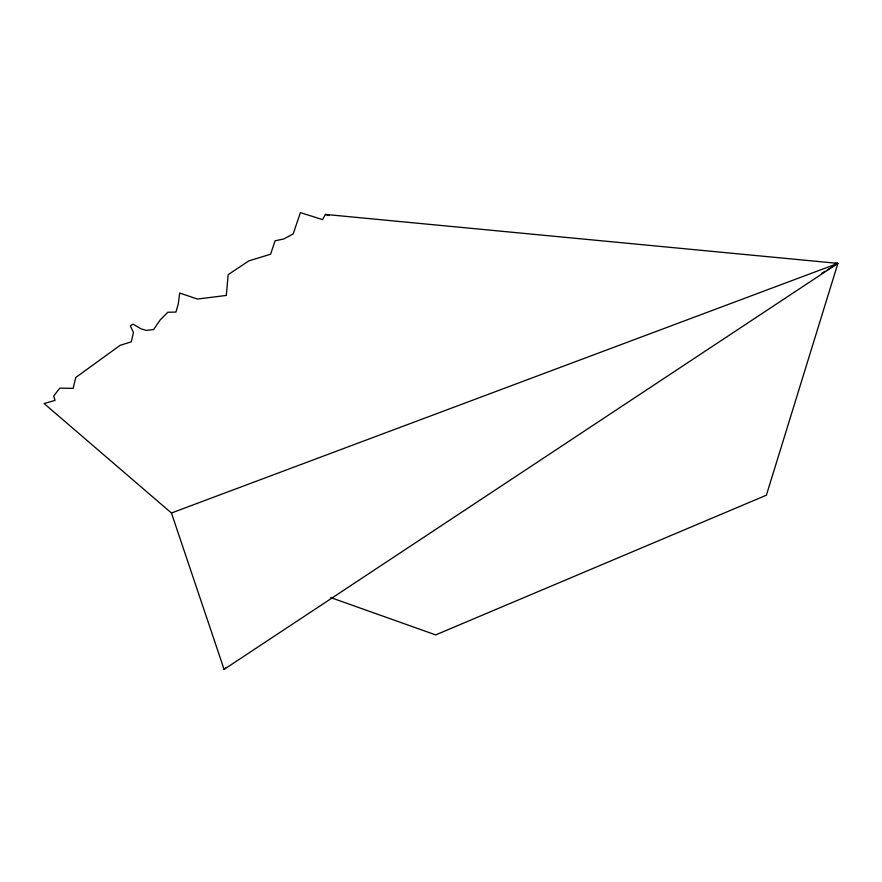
<?xml version="1.0" encoding="UTF-8"?>
<svg xmlns="http://www.w3.org/2000/svg" width="882" height="882" viewBox="0 0 882 882"><rect width="100%" height="100%" fill="white"/><g stroke="black" fill="none" stroke-linecap="round" stroke-linejoin="round"><path stroke-width="1.32" d="M827.338 269.837L837.9 263.376L325.425 214.425L322.569 219.596L300.409 212.617L293.166 233.962L283.651 239L275.085 240.797L270.598 254.214L248.812 260.907L228.162 274.666L226.321 295.437L197.414 299.053L179.685 293.022L178.285 303.97L175.904 312.085L167.823 312.25L160.204 319.934L153.622 329.526L146.401 330.43L140.977 328.821L133.028 324.113L130.349 325.899L133.458 332.525L131.264 341.819L120.04 345.38L75.775 377.474L73.096 388.389L59.778 388.124L53.681 396.095L55.103 400.373L44.1 403.548L171.45 513.015L224.094 669.383L837.9 263.376L766.392 495.199L435.686 634.897L330.717 597.577M224.094 669.383L226.046 667.465M821.462 273.431L824.99 271.281M171.45 513.015L837.9 263.376L835.155 263.343M325.425 214.425L329.229 215.561"/></g></svg>
